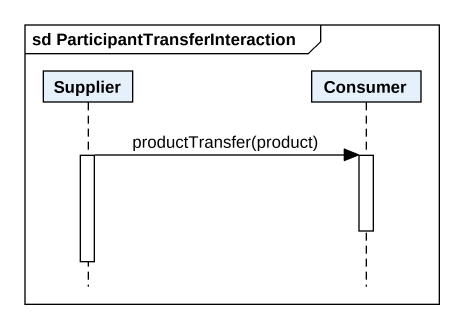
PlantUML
@startuml
mainframe sd ParticipantTransferInteraction
hide footbox
participant Supplier
participant Consumer

activate Supplier
Supplier -> Consumer : productTransfer(product)
activate Consumer
deactivate Consumer
deactivate Supplier
@enduml
